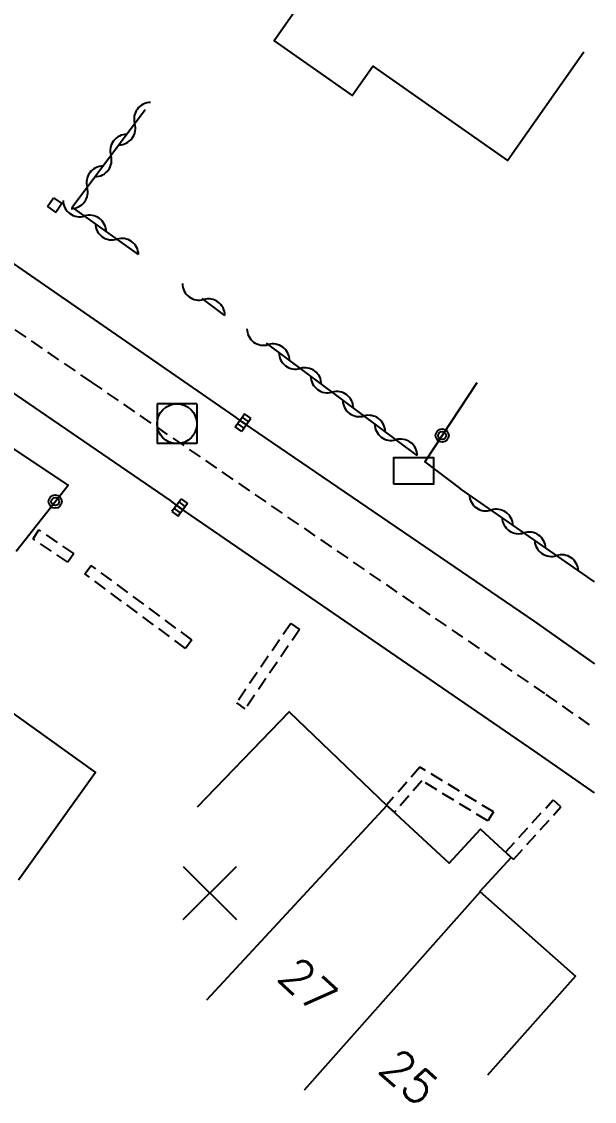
# Model space of a CAD drawing. Header units: millimetres. Extents: x 119599 to 140000, y 124063 to 129001.
# Drawn here: x 139978.43 to 140000, y 128921.58 to 128962.3 of the extents above; entities that cross this region are included whole.
import ezdxf
from ezdxf.enums import TextEntityAlignment as Align

# ---------------------------------------------------------------- set-up
doc = ezdxf.new("R2010")
doc.units = ezdxf.units.MM
doc.linetypes.add('DASHED', pattern=[0.75, 0.5, -0.25])
doc.layers.get('0').update_dxf_attribs({"linetype": 'CONTINUOUS'})
for name, color, linetype in [('W0001', 6, 'DASHED'), ('W0008', 7, 'CONTINUOUS'), ('W0100', 7, 'CONTINUOUS'), ('W0112', 1, 'DASHED'), ('W0310', 3, 'CONTINUOUS'), ('W0322', 7, 'CONTINUOUS'), ('W0400', 7, 'CONTINUOUS'), ('W0420', 7, 'CONTINUOUS'), ('W0991', 7, 'CONTINUOUS'), ('W1102', 7, 'CONTINUOUS'), ('W1471', 7, 'CONTINUOUS')]:
    doc.layers.add(name, color=color, linetype=linetype)
doc.styles.get("Standard").update_dxf_attribs({"font": 'romans.shx', "width": 0.85})

# ---------------------------------------------------------------- blocks, each defined once
blk = doc.blocks.new('T1471')
at = {"color": 0, "linetype": 'Continuous', "flags": 128}
blk.add_lwpolyline([(-0.75, -0.5), (-0.75, 0.5), (0.75, 0.5), (0.75, -0.5), (-0.75, -0.5)], dxfattribs=at)
blk = doc.blocks.new('T400')
for p, q in [((-0.15, 0.3), (0.15, 0.3)), ((-0.15, -0.25), (-0.15, 0.3)), ((-0.15, 0.15), (0.15, 0.15)), ((-0.15, 0), (0.15, 0)), ((0.15, 0.3), (0.15, -0.25)), ((-0.15, -0.15), (0.15, -0.15)), ((-0.15, -0.25), (-0.15, -0.3)), ((-0.15, -0.3), (0.15, -0.3)), ((0.15, -0.3), (0.15, -0.25))]:
    blk.add_line(p, q)
blk = doc.blocks.new('t991o')
at = {"color": 0, "linetype": 'Continuous'}
for p, q in [((-1, 1), (1, -1)), ((-1, -1), (1, 1))]:
    blk.add_line(p, q, dxfattribs=at)
blk = doc.blocks.new('T420')
for p, q in [((0.75, 0.75), (-0.75, 0.75)), ((-0.75, 0.75), (-0.75, -0.75)), ((0.75, 0.75), (0.75, -0.75)), ((0.75, -0.75), (-0.75, -0.75))]:
    blk.add_line(p, q)
blk.add_ellipse((0, 0), major_axis=(-0.53, 0.53), ratio=1, start_param=3.926991, end_param=10.210176)
blk = doc.blocks.new('t322o')
at = {"color": 0, "linetype": 'Continuous'}
for radius in [0.25, 0.15]:
    blk.add_circle((0, 0), radius, dxfattribs=at)
blk = doc.blocks.new('t310o')
at = {"color": 0, "linetype": 'Continuous'}
for centre, start, end in [((-0.5, 0.375), 216.8699, 323.1304), ((0.5, -0.375), 36.8699, 143.1303)]:
    blk.add_arc(centre, 0.625, start, end, dxfattribs=at)

msp = doc.modelspace()

# ---------------------------------------------------------------- linework, layer by layer
at = {"layer": 'W0001'}
msp.add_lwpolyline([(139906.423, 129000), (139934.4, 128980.723), (139962.71, 128961.292), (139981.03, 128948.72), (139998.172, 128936.93), (140000, 128935.643)], dxfattribs=at)
at = {"layer": 'W0008'}
for points in [[(139909.996, 129000), (139943.628, 128976.816), (139944.005, 128976.542), (139975.531, 128954.949), (139986.407, 128947.436), (139986.772, 128947.176), (139997.746, 128939.683), (140000, 128938.084)], [(140000, 128933.213), (139997.729, 128934.801), (139984.379, 128943.976), (139984.031, 128944.238), (139941.731, 128973.236), (139941.317, 128973.522), (139908.408, 128996.121)]]:
    msp.add_lwpolyline(points, dxfattribs=at)
at = {"layer": 'W0100'}
for points in [[(139990.802, 128965.671), (139987.934, 128961.575), (139990.882, 128959.511), (139991.654, 128960.614), (139996.73, 128957.06), (139999.598, 128961.156)], [(139975.421, 128938.133), (139981.215, 128933.986), (139978.305, 128929.92)], [(139985.057, 128932.687), (139988.501, 128936.275), (139992.18, 128932.743), (139994.525, 128930.573), (139995.707, 128931.855), (139996.871, 128930.782), (139995.686, 128929.497), (139999.285, 128926.303), (139995.974, 128922.572)]]:
    msp.add_lwpolyline(points, dxfattribs=at)
at = {"layer": 'W0112'}
for points in [[(139979.403, 128955.322), (139979.629, 128955.653), (139979.945, 128955.436), (139979.719, 128955.106), (139979.719, 128955.106), (139979.719, 128955.106), (139979.719, 128955.106), (139979.719, 128955.106), (139979.719, 128955.106), (139979.719, 128955.106), (139979.719, 128955.106), (139979.719, 128955.106), (139979.719, 128955.106), (139979.719, 128955.106), (139979.719, 128955.106), (139979.719, 128955.106), (139979.719, 128955.106), (139979.719, 128955.106), (139979.719, 128955.106), (139979.719, 128955.106), (139979.719, 128955.106), (139979.719, 128955.106), (139979.719, 128955.106), (139979.719, 128955.106), (139979.719, 128955.106), (139979.719, 128955.106), (139979.719, 128955.106), (139979.719, 128955.106), (139979.719, 128955.106), (139979.719, 128955.106), (139979.719, 128955.106), (139979.719, 128955.106), (139979.719, 128955.106), (139979.719, 128955.106), (139979.719, 128955.106), (139979.719, 128955.106), (139979.719, 128955.106), (139979.719, 128955.106), (139979.719, 128955.106), (139979.719, 128955.106), (139979.719, 128955.106), (139979.719, 128955.106), (139979.719, 128955.106), (139979.719, 128955.106), (139979.719, 128955.106), (139979.719, 128955.106), (139979.719, 128955.106), (139979.719, 128955.106), (139979.719, 128955.106), (139979.719, 128955.106), (139979.719, 128955.106), (139979.719, 128955.106), (139979.719, 128955.106), (139979.719, 128955.106), (139979.719, 128955.106), (139979.719, 128955.106), (139979.719, 128955.106), (139979.719, 128955.106), (139979.719, 128955.106), (139979.719, 128955.106), (139979.719, 128955.106), (139979.719, 128955.106), (139979.719, 128955.106), (139979.719, 128955.106), (139979.719, 128955.106), (139979.719, 128955.106), (139979.719, 128955.106), (139979.719, 128955.106), (139979.719, 128955.106), (139979.719, 128955.106), (139979.719, 128955.106), (139979.719, 128955.106), (139979.719, 128955.106), (139979.719, 128955.106), (139979.719, 128955.106), (139979.719, 128955.106), (139979.719, 128955.106), (139979.719, 128955.106), (139979.719, 128955.106), (139979.719, 128955.106), (139979.719, 128955.106), (139979.719, 128955.106), (139979.719, 128955.106), (139979.719, 128955.106), (139979.719, 128955.106), (139979.719, 128955.106), (139979.719, 128955.106), (139979.719, 128955.106), (139979.719, 128955.106), (139979.719, 128955.106), (139979.719, 128955.106), (139979.719, 128955.106), (139979.719, 128955.106), (139979.719, 128955.106), (139979.719, 128955.106), (139979.719, 128955.106), (139979.719, 128955.106), (139979.719, 128955.106), (139979.719, 128955.106), (139979.719, 128955.106), (139979.719, 128955.106), (139979.719, 128955.106), (139979.719, 128955.106), (139979.719, 128955.106), (139979.719, 128955.106), (139979.719, 128955.106), (139979.719, 128955.106), (139979.719, 128955.106), (139979.719, 128955.106), (139979.719, 128955.106), (139979.719, 128955.106), (139979.719, 128955.106), (139979.719, 128955.106), (139979.719, 128955.106), (139979.719, 128955.106), (139979.719, 128955.106), (139979.719, 128955.106), (139979.719, 128955.106), (139979.719, 128955.106), (139979.719, 128955.106)], [(139979.403, 128955.322), (139979.719, 128955.106), (139979.719, 128955.106), (139979.719, 128955.106), (139979.719, 128955.106), (139979.719, 128955.106), (139979.719, 128955.106), (139979.719, 128955.106), (139979.719, 128955.106), (139979.719, 128955.106), (139979.719, 128955.106), (139979.719, 128955.106), (139979.719, 128955.106), (139979.719, 128955.106), (139979.719, 128955.106), (139979.719, 128955.106), (139979.719, 128955.106), (139979.719, 128955.106), (139979.719, 128955.106), (139979.719, 128955.106), (139979.719, 128955.106), (139979.719, 128955.106), (139979.719, 128955.106), (139979.719, 128955.106), (139979.719, 128955.106), (139979.719, 128955.106), (139979.719, 128955.106), (139979.719, 128955.106), (139979.719, 128955.106), (139979.719, 128955.106), (139979.719, 128955.106), (139979.719, 128955.106), (139979.719, 128955.106), (139979.719, 128955.106), (139979.719, 128955.106), (139979.719, 128955.106), (139979.719, 128955.106), (139979.719, 128955.106), (139979.719, 128955.106), (139979.719, 128955.106), (139979.719, 128955.106), (139979.719, 128955.106), (139979.719, 128955.106), (139979.719, 128955.106), (139979.719, 128955.106), (139979.719, 128955.106), (139979.719, 128955.106), (139979.719, 128955.106), (139979.719, 128955.106), (139979.719, 128955.106), (139979.719, 128955.106), (139979.719, 128955.106), (139979.719, 128955.106), (139979.719, 128955.106), (139979.719, 128955.106), (139979.719, 128955.106), (139979.719, 128955.106), (139979.719, 128955.106), (139979.719, 128955.106), (139979.719, 128955.106), (139979.719, 128955.106), (139979.719, 128955.106), (139979.719, 128955.106), (139979.719, 128955.106), (139979.719, 128955.106), (139979.719, 128955.106), (139979.719, 128955.106), (139979.719, 128955.106), (139979.719, 128955.106), (139979.719, 128955.106), (139979.719, 128955.106), (139979.719, 128955.106), (139979.719, 128955.106), (139979.719, 128955.106), (139979.719, 128955.106), (139979.719, 128955.106), (139979.719, 128955.106), (139979.719, 128955.106), (139979.719, 128955.106), (139979.719, 128955.106), (139979.719, 128955.106), (139979.719, 128955.106), (139979.719, 128955.106), (139979.719, 128955.106), (139979.719, 128955.106), (139979.719, 128955.106), (139979.719, 128955.106), (139979.719, 128955.106), (139979.719, 128955.106), (139979.719, 128955.106), (139979.719, 128955.106), (139979.719, 128955.106), (139979.719, 128955.106), (139979.719, 128955.106), (139979.719, 128955.106), (139979.719, 128955.106), (139979.719, 128955.106), (139979.719, 128955.106), (139979.719, 128955.106), (139979.719, 128955.106), (139979.719, 128955.106), (139979.719, 128955.106), (139979.719, 128955.106), (139979.719, 128955.106), (139979.719, 128955.106), (139979.719, 128955.106), (139979.719, 128955.106), (139979.719, 128955.106), (139979.719, 128955.106), (139979.719, 128955.106), (139979.719, 128955.106), (139979.719, 128955.106), (139979.719, 128955.106), (139979.719, 128955.106), (139979.719, 128955.106), (139979.719, 128955.106), (139979.719, 128955.106), (139979.719, 128955.106), (139979.719, 128955.106), (139979.719, 128955.106)], [(139980.394, 128942.244), (139980.17, 128941.913), (139978.856, 128942.8), (139979.079, 128943.132), (139979.079, 128943.132), (139979.079, 128943.132), (139979.079, 128943.132), (139979.079, 128943.132), (139979.079, 128943.132), (139979.079, 128943.132), (139979.079, 128943.132), (139979.079, 128943.132), (139979.079, 128943.132), (139979.079, 128943.132), (139979.079, 128943.132), (139979.079, 128943.132), (139979.079, 128943.132), (139979.079, 128943.132), (139979.079, 128943.132), (139979.079, 128943.132), (139979.079, 128943.132), (139979.079, 128943.132), (139979.079, 128943.132), (139979.079, 128943.132), (139979.079, 128943.132), (139979.079, 128943.132), (139979.079, 128943.132), (139979.079, 128943.132), (139979.079, 128943.132), (139979.079, 128943.132), (139979.079, 128943.132), (139979.079, 128943.132), (139979.079, 128943.132), (139979.079, 128943.132), (139979.079, 128943.132), (139979.079, 128943.132), (139979.079, 128943.132), (139979.079, 128943.132), (139979.079, 128943.132), (139979.079, 128943.132), (139979.079, 128943.132), (139979.079, 128943.132), (139979.079, 128943.132), (139979.079, 128943.132), (139979.079, 128943.132), (139979.079, 128943.132), (139979.079, 128943.132), (139979.079, 128943.132), (139979.079, 128943.132), (139979.079, 128943.132), (139979.079, 128943.132), (139979.079, 128943.132), (139979.079, 128943.132), (139979.079, 128943.132), (139979.079, 128943.132), (139979.079, 128943.132), (139979.079, 128943.132), (139979.079, 128943.132), (139979.079, 128943.132), (139979.079, 128943.132), (139979.079, 128943.132), (139979.079, 128943.132), (139979.079, 128943.132), (139979.079, 128943.132), (139979.079, 128943.132), (139979.079, 128943.132), (139979.079, 128943.132), (139979.079, 128943.132), (139979.079, 128943.132), (139979.079, 128943.132), (139979.079, 128943.132), (139979.079, 128943.132), (139979.079, 128943.132), (139979.079, 128943.132), (139979.079, 128943.132), (139979.079, 128943.132), (139979.079, 128943.132), (139979.079, 128943.132), (139979.079, 128943.132), (139979.079, 128943.132), (139979.079, 128943.132), (139979.079, 128943.132), (139979.079, 128943.132), (139979.079, 128943.132), (139979.079, 128943.132), (139979.079, 128943.132), (139979.079, 128943.132), (139979.079, 128943.132), (139979.079, 128943.132), (139979.079, 128943.132), (139979.079, 128943.132), (139979.079, 128943.132), (139979.079, 128943.132), (139979.079, 128943.132), (139979.079, 128943.132), (139979.079, 128943.132), (139979.079, 128943.132), (139979.079, 128943.132), (139979.079, 128943.132), (139979.079, 128943.132), (139979.079, 128943.132), (139979.079, 128943.132), (139979.079, 128943.132), (139979.079, 128943.132), (139979.079, 128943.132), (139979.079, 128943.132), (139979.079, 128943.132), (139979.079, 128943.132), (139979.079, 128943.132), (139979.079, 128943.132), (139979.079, 128943.132), (139979.079, 128943.132), (139979.079, 128943.132), (139979.079, 128943.132), (139979.079, 128943.132), (139979.079, 128943.132), (139979.079, 128943.132), (139979.079, 128943.132), (139979.079, 128943.132), (139979.079, 128943.132)], [(139980.394, 128942.244), (139979.079, 128943.132), (139979.079, 128943.132), (139979.079, 128943.132), (139979.079, 128943.132), (139979.079, 128943.132), (139979.079, 128943.132), (139979.079, 128943.132), (139979.079, 128943.132), (139979.079, 128943.132), (139979.079, 128943.132), (139979.079, 128943.132), (139979.079, 128943.132), (139979.079, 128943.132), (139979.079, 128943.132), (139979.079, 128943.132), (139979.079, 128943.132), (139979.079, 128943.132), (139979.079, 128943.132), (139979.079, 128943.132), (139979.079, 128943.132), (139979.079, 128943.132), (139979.079, 128943.132), (139979.079, 128943.132), (139979.079, 128943.132), (139979.079, 128943.132), (139979.079, 128943.132), (139979.079, 128943.132), (139979.079, 128943.132), (139979.079, 128943.132), (139979.079, 128943.132), (139979.079, 128943.132), (139979.079, 128943.132), (139979.079, 128943.132), (139979.079, 128943.132), (139979.079, 128943.132), (139979.079, 128943.132), (139979.079, 128943.132), (139979.079, 128943.132), (139979.079, 128943.132), (139979.079, 128943.132), (139979.079, 128943.132), (139979.079, 128943.132), (139979.079, 128943.132), (139979.079, 128943.132), (139979.079, 128943.132), (139979.079, 128943.132), (139979.079, 128943.132), (139979.079, 128943.132), (139979.079, 128943.132), (139979.079, 128943.132), (139979.079, 128943.132), (139979.079, 128943.132), (139979.079, 128943.132), (139979.079, 128943.132), (139979.079, 128943.132), (139979.079, 128943.132), (139979.079, 128943.132), (139979.079, 128943.132), (139979.079, 128943.132), (139979.079, 128943.132), (139979.079, 128943.132), (139979.079, 128943.132), (139979.079, 128943.132), (139979.079, 128943.132), (139979.079, 128943.132), (139979.079, 128943.132), (139979.079, 128943.132), (139979.079, 128943.132), (139979.079, 128943.132), (139979.079, 128943.132), (139979.079, 128943.132), (139979.079, 128943.132), (139979.079, 128943.132), (139979.079, 128943.132), (139979.079, 128943.132), (139979.079, 128943.132), (139979.079, 128943.132), (139979.079, 128943.132), (139979.079, 128943.132), (139979.079, 128943.132), (139979.079, 128943.132), (139979.079, 128943.132), (139979.079, 128943.132), (139979.079, 128943.132), (139979.079, 128943.132), (139979.079, 128943.132), (139979.079, 128943.132), (139979.079, 128943.132), (139979.079, 128943.132), (139979.079, 128943.132), (139979.079, 128943.132), (139979.079, 128943.132), (139979.079, 128943.132), (139979.079, 128943.132), (139979.079, 128943.132), (139979.079, 128943.132), (139979.079, 128943.132), (139979.079, 128943.132), (139979.079, 128943.132), (139979.079, 128943.132), (139979.079, 128943.132), (139979.079, 128943.132), (139979.079, 128943.132), (139979.079, 128943.132), (139979.079, 128943.132), (139979.079, 128943.132), (139979.079, 128943.132), (139979.079, 128943.132), (139979.079, 128943.132), (139979.079, 128943.132), (139979.079, 128943.132), (139979.079, 128943.132), (139979.079, 128943.132), (139979.079, 128943.132), (139979.079, 128943.132), (139979.079, 128943.132), (139979.079, 128943.132), (139979.079, 128943.132), (139979.079, 128943.132)], [(139984.837, 128938.987), (139984.599, 128938.665), (139980.812, 128941.473), (139981.051, 128941.794), (139981.051, 128941.794), (139981.051, 128941.794), (139981.051, 128941.794), (139981.051, 128941.794), (139981.051, 128941.794), (139981.051, 128941.794), (139981.051, 128941.794), (139981.051, 128941.794), (139981.051, 128941.794), (139981.051, 128941.794), (139981.051, 128941.794), (139981.051, 128941.794), (139981.051, 128941.794), (139981.051, 128941.794), (139981.051, 128941.794), (139981.051, 128941.794), (139981.051, 128941.794), (139981.051, 128941.794), (139981.051, 128941.794), (139981.051, 128941.794), (139981.051, 128941.794), (139981.051, 128941.794), (139981.051, 128941.794), (139981.051, 128941.794), (139981.051, 128941.794), (139981.051, 128941.794), (139981.051, 128941.794), (139981.051, 128941.794), (139981.051, 128941.794), (139981.051, 128941.794), (139981.051, 128941.794), (139981.051, 128941.794), (139981.051, 128941.794), (139981.051, 128941.794), (139981.051, 128941.794), (139981.051, 128941.794), (139981.051, 128941.794), (139981.051, 128941.794), (139981.051, 128941.794), (139981.051, 128941.794), (139981.051, 128941.794), (139981.051, 128941.794), (139981.051, 128941.794), (139981.051, 128941.794), (139981.051, 128941.794), (139981.051, 128941.794), (139981.051, 128941.794), (139981.051, 128941.794), (139981.051, 128941.794), (139981.051, 128941.794), (139981.051, 128941.794), (139981.051, 128941.794), (139981.051, 128941.794), (139981.051, 128941.794), (139981.051, 128941.794), (139981.051, 128941.794), (139981.051, 128941.794), (139981.051, 128941.794), (139981.051, 128941.794), (139981.051, 128941.794), (139981.051, 128941.794), (139981.051, 128941.794), (139981.051, 128941.794), (139981.051, 128941.794), (139981.051, 128941.794), (139981.051, 128941.794), (139981.051, 128941.794), (139981.051, 128941.794), (139981.051, 128941.794), (139981.051, 128941.794), (139981.051, 128941.794), (139981.051, 128941.794), (139981.051, 128941.794), (139981.051, 128941.794), (139981.051, 128941.794), (139981.051, 128941.794), (139981.051, 128941.794), (139981.051, 128941.794), (139981.051, 128941.794), (139981.051, 128941.794), (139981.051, 128941.794), (139981.051, 128941.794), (139981.051, 128941.794), (139981.051, 128941.794), (139981.051, 128941.794), (139981.051, 128941.794), (139981.051, 128941.794), (139981.051, 128941.794), (139981.051, 128941.794), (139981.051, 128941.794), (139981.051, 128941.794), (139981.051, 128941.794), (139981.051, 128941.794), (139981.051, 128941.794), (139981.051, 128941.794), (139981.051, 128941.794), (139981.051, 128941.794), (139981.051, 128941.794), (139981.051, 128941.794), (139981.051, 128941.794), (139981.051, 128941.794), (139981.051, 128941.794), (139981.051, 128941.794), (139981.051, 128941.794), (139981.051, 128941.794), (139981.051, 128941.794), (139981.051, 128941.794), (139981.051, 128941.794), (139981.051, 128941.794), (139981.051, 128941.794), (139981.051, 128941.794), (139981.051, 128941.794), (139981.051, 128941.794), (139981.051, 128941.794), (139981.051, 128941.794), (139981.051, 128941.794)], [(139984.837, 128938.987), (139981.051, 128941.794), (139981.051, 128941.794), (139981.051, 128941.794), (139981.051, 128941.794), (139981.051, 128941.794), (139981.051, 128941.794), (139981.051, 128941.794), (139981.051, 128941.794), (139981.051, 128941.794), (139981.051, 128941.794), (139981.051, 128941.794), (139981.051, 128941.794), (139981.051, 128941.794), (139981.051, 128941.794), (139981.051, 128941.794), (139981.051, 128941.794), (139981.051, 128941.794), (139981.051, 128941.794), (139981.051, 128941.794), (139981.051, 128941.794), (139981.051, 128941.794), (139981.051, 128941.794), (139981.051, 128941.794), (139981.051, 128941.794), (139981.051, 128941.794), (139981.051, 128941.794), (139981.051, 128941.794), (139981.051, 128941.794), (139981.051, 128941.794), (139981.051, 128941.794), (139981.051, 128941.794), (139981.051, 128941.794), (139981.051, 128941.794), (139981.051, 128941.794), (139981.051, 128941.794), (139981.051, 128941.794), (139981.051, 128941.794), (139981.051, 128941.794), (139981.051, 128941.794), (139981.051, 128941.794), (139981.051, 128941.794), (139981.051, 128941.794), (139981.051, 128941.794), (139981.051, 128941.794), (139981.051, 128941.794), (139981.051, 128941.794), (139981.051, 128941.794), (139981.051, 128941.794), (139981.051, 128941.794), (139981.051, 128941.794), (139981.051, 128941.794), (139981.051, 128941.794), (139981.051, 128941.794), (139981.051, 128941.794), (139981.051, 128941.794), (139981.051, 128941.794), (139981.051, 128941.794), (139981.051, 128941.794), (139981.051, 128941.794), (139981.051, 128941.794), (139981.051, 128941.794), (139981.051, 128941.794), (139981.051, 128941.794), (139981.051, 128941.794), (139981.051, 128941.794), (139981.051, 128941.794), (139981.051, 128941.794), (139981.051, 128941.794), (139981.051, 128941.794), (139981.051, 128941.794), (139981.051, 128941.794), (139981.051, 128941.794), (139981.051, 128941.794), (139981.051, 128941.794), (139981.051, 128941.794), (139981.051, 128941.794), (139981.051, 128941.794), (139981.051, 128941.794), (139981.051, 128941.794), (139981.051, 128941.794), (139981.051, 128941.794), (139981.051, 128941.794), (139981.051, 128941.794), (139981.051, 128941.794), (139981.051, 128941.794), (139981.051, 128941.794), (139981.051, 128941.794), (139981.051, 128941.794), (139981.051, 128941.794), (139981.051, 128941.794), (139981.051, 128941.794), (139981.051, 128941.794), (139981.051, 128941.794), (139981.051, 128941.794), (139981.051, 128941.794), (139981.051, 128941.794), (139981.051, 128941.794), (139981.051, 128941.794), (139981.051, 128941.794), (139981.051, 128941.794), (139981.051, 128941.794), (139981.051, 128941.794), (139981.051, 128941.794), (139981.051, 128941.794), (139981.051, 128941.794), (139981.051, 128941.794), (139981.051, 128941.794), (139981.051, 128941.794), (139981.051, 128941.794), (139981.051, 128941.794), (139981.051, 128941.794), (139981.051, 128941.794), (139981.051, 128941.794), (139981.051, 128941.794), (139981.051, 128941.794), (139981.051, 128941.794), (139981.051, 128941.794), (139981.051, 128941.794), (139981.051, 128941.794)], [(139988.565, 128939.608), (139986.515, 128936.609), (139986.681, 128936.496), (139986.681, 128936.496), (139986.681, 128936.496), (139986.681, 128936.496), (139986.681, 128936.496), (139986.681, 128936.496), (139986.681, 128936.496), (139986.681, 128936.496), (139986.681, 128936.496), (139986.681, 128936.496), (139986.681, 128936.496), (139986.681, 128936.496), (139986.681, 128936.496), (139986.681, 128936.496), (139986.681, 128936.496), (139986.681, 128936.496), (139986.681, 128936.496), (139986.681, 128936.496), (139986.681, 128936.496), (139986.681, 128936.496), (139986.681, 128936.496), (139986.681, 128936.496), (139986.681, 128936.496), (139986.681, 128936.496), (139986.681, 128936.496), (139986.681, 128936.496), (139986.681, 128936.496), (139986.681, 128936.496), (139986.681, 128936.496), (139986.681, 128936.496), (139986.681, 128936.496), (139986.681, 128936.496), (139986.681, 128936.496), (139986.681, 128936.496), (139986.681, 128936.496), (139986.681, 128936.496), (139986.681, 128936.496), (139986.681, 128936.496), (139986.681, 128936.496), (139986.681, 128936.496), (139986.681, 128936.496), (139986.681, 128936.496), (139986.681, 128936.496), (139986.681, 128936.496), (139986.681, 128936.496), (139986.681, 128936.496), (139986.681, 128936.496), (139986.681, 128936.496), (139986.681, 128936.496), (139986.681, 128936.496), (139986.681, 128936.496), (139986.681, 128936.496), (139986.681, 128936.496), (139986.681, 128936.496), (139986.681, 128936.496), (139986.681, 128936.496), (139986.681, 128936.496), (139986.681, 128936.496), (139986.681, 128936.496), (139986.681, 128936.496), (139986.681, 128936.496), (139986.681, 128936.496), (139986.681, 128936.496), (139986.681, 128936.496), (139986.681, 128936.496), (139986.681, 128936.496), (139986.681, 128936.496), (139986.681, 128936.496), (139986.681, 128936.496), (139986.681, 128936.496), (139986.681, 128936.496), (139986.681, 128936.496), (139986.681, 128936.496), (139986.681, 128936.496), (139986.681, 128936.496), (139986.681, 128936.496), (139986.681, 128936.496), (139986.681, 128936.496), (139986.681, 128936.496), (139986.681, 128936.496), (139986.681, 128936.496), (139986.681, 128936.496), (139986.681, 128936.496), (139986.681, 128936.496), (139986.681, 128936.496), (139986.681, 128936.496), (139986.681, 128936.496), (139986.681, 128936.496), (139986.681, 128936.496), (139986.681, 128936.496), (139986.681, 128936.496), (139986.681, 128936.496), (139986.681, 128936.496), (139986.681, 128936.496), (139986.681, 128936.496), (139986.681, 128936.496), (139986.681, 128936.496), (139986.681, 128936.496), (139986.681, 128936.496), (139986.681, 128936.496), (139986.681, 128936.496), (139986.681, 128936.496), (139986.681, 128936.496), (139986.681, 128936.496), (139986.681, 128936.496), (139986.681, 128936.496), (139986.681, 128936.496), (139986.681, 128936.496), (139986.681, 128936.496), (139986.681, 128936.496), (139986.681, 128936.496), (139986.681, 128936.496), (139986.681, 128936.496), (139986.681, 128936.496), (139986.681, 128936.496), (139986.681, 128936.496), (139986.681, 128936.496), (139986.681, 128936.496)], [(139988.565, 128939.608), (139988.895, 128939.382), (139986.846, 128936.383), (139986.681, 128936.496), (139986.681, 128936.496), (139986.681, 128936.496), (139986.681, 128936.496), (139986.681, 128936.496), (139986.681, 128936.496), (139986.681, 128936.496), (139986.681, 128936.496), (139986.681, 128936.496), (139986.681, 128936.496), (139986.681, 128936.496), (139986.681, 128936.496), (139986.681, 128936.496), (139986.681, 128936.496), (139986.681, 128936.496), (139986.681, 128936.496), (139986.681, 128936.496), (139986.681, 128936.496), (139986.681, 128936.496), (139986.681, 128936.496), (139986.681, 128936.496), (139986.681, 128936.496), (139986.681, 128936.496), (139986.681, 128936.496), (139986.681, 128936.496), (139986.681, 128936.496), (139986.681, 128936.496), (139986.681, 128936.496), (139986.681, 128936.496), (139986.681, 128936.496), (139986.681, 128936.496), (139986.681, 128936.496), (139986.681, 128936.496), (139986.681, 128936.496), (139986.681, 128936.496), (139986.681, 128936.496), (139986.681, 128936.496), (139986.681, 128936.496), (139986.681, 128936.496), (139986.681, 128936.496), (139986.681, 128936.496), (139986.681, 128936.496), (139986.681, 128936.496), (139986.681, 128936.496), (139986.681, 128936.496), (139986.681, 128936.496), (139986.681, 128936.496), (139986.681, 128936.496), (139986.681, 128936.496), (139986.681, 128936.496), (139986.681, 128936.496), (139986.681, 128936.496), (139986.681, 128936.496), (139986.681, 128936.496), (139986.681, 128936.496), (139986.681, 128936.496), (139986.681, 128936.496), (139986.681, 128936.496), (139986.681, 128936.496), (139986.681, 128936.496), (139986.681, 128936.496), (139986.681, 128936.496), (139986.681, 128936.496), (139986.681, 128936.496), (139986.681, 128936.496), (139986.681, 128936.496), (139986.681, 128936.496), (139986.681, 128936.496), (139986.681, 128936.496), (139986.681, 128936.496), (139986.681, 128936.496), (139986.681, 128936.496), (139986.681, 128936.496), (139986.681, 128936.496), (139986.681, 128936.496), (139986.681, 128936.496), (139986.681, 128936.496), (139986.681, 128936.496), (139986.681, 128936.496), (139986.681, 128936.496), (139986.681, 128936.496), (139986.681, 128936.496), (139986.681, 128936.496), (139986.681, 128936.496), (139986.681, 128936.496), (139986.681, 128936.496), (139986.681, 128936.496), (139986.681, 128936.496), (139986.681, 128936.496), (139986.681, 128936.496), (139986.681, 128936.496), (139986.681, 128936.496), (139986.681, 128936.496), (139986.681, 128936.496), (139986.681, 128936.496), (139986.681, 128936.496), (139986.681, 128936.496), (139986.681, 128936.496), (139986.681, 128936.496), (139986.681, 128936.496), (139986.681, 128936.496), (139986.681, 128936.496), (139986.681, 128936.496), (139986.681, 128936.496), (139986.681, 128936.496), (139986.681, 128936.496), (139986.681, 128936.496), (139986.681, 128936.496), (139986.681, 128936.496), (139986.681, 128936.496), (139986.681, 128936.496), (139986.681, 128936.496), (139986.681, 128936.496), (139986.681, 128936.496), (139986.681, 128936.496), (139986.681, 128936.496), (139986.681, 128936.496)], [(139996.194, 128932.498), (139993.426, 128934.188), (139992.169, 128932.749), (139992.169, 128932.749), (139992.169, 128932.749), (139992.169, 128932.749), (139992.169, 128932.749), (139992.169, 128932.749), (139992.169, 128932.749), (139992.169, 128932.749), (139992.169, 128932.749), (139992.169, 128932.749), (139992.169, 128932.749), (139992.169, 128932.749), (139992.169, 128932.749), (139992.169, 128932.749), (139992.169, 128932.749), (139992.169, 128932.749), (139992.169, 128932.749), (139992.169, 128932.749), (139992.169, 128932.749), (139992.169, 128932.749), (139992.169, 128932.749), (139992.169, 128932.749), (139992.169, 128932.749), (139992.169, 128932.749), (139992.169, 128932.749), (139992.169, 128932.749), (139992.169, 128932.749), (139992.169, 128932.749), (139992.169, 128932.749), (139992.169, 128932.749), (139992.169, 128932.749), (139992.169, 128932.749), (139992.169, 128932.749), (139992.169, 128932.749), (139992.169, 128932.749), (139992.169, 128932.749), (139992.169, 128932.749), (139992.169, 128932.749), (139992.169, 128932.749), (139992.169, 128932.749), (139992.169, 128932.749), (139992.169, 128932.749), (139992.169, 128932.749), (139992.169, 128932.749), (139992.169, 128932.749), (139992.169, 128932.749), (139992.169, 128932.749), (139992.169, 128932.749), (139992.169, 128932.749), (139992.169, 128932.749), (139992.169, 128932.749), (139992.169, 128932.749), (139992.169, 128932.749), (139992.169, 128932.749), (139992.169, 128932.749), (139992.169, 128932.749), (139992.169, 128932.749), (139992.169, 128932.749), (139992.169, 128932.749), (139992.169, 128932.749), (139992.169, 128932.749), (139992.169, 128932.749), (139992.169, 128932.749), (139992.169, 128932.749), (139992.169, 128932.749), (139992.169, 128932.749), (139992.169, 128932.749), (139992.169, 128932.749), (139992.169, 128932.749), (139992.169, 128932.749), (139992.169, 128932.749), (139992.169, 128932.749), (139992.169, 128932.749), (139992.169, 128932.749), (139992.169, 128932.749), (139992.169, 128932.749), (139992.169, 128932.749), (139992.169, 128932.749), (139992.169, 128932.749), (139992.169, 128932.749), (139992.169, 128932.749), (139992.169, 128932.749), (139992.169, 128932.749), (139992.169, 128932.749), (139992.169, 128932.749), (139992.169, 128932.749), (139992.169, 128932.749), (139992.169, 128932.749), (139992.169, 128932.749), (139992.169, 128932.749), (139992.169, 128932.749), (139992.169, 128932.749), (139992.169, 128932.749), (139992.169, 128932.749), (139992.169, 128932.749), (139992.169, 128932.749), (139992.169, 128932.749), (139992.169, 128932.749), (139992.169, 128932.749), (139992.169, 128932.749), (139992.169, 128932.749), (139992.169, 128932.749), (139992.169, 128932.749), (139992.169, 128932.749), (139992.169, 128932.749), (139992.169, 128932.749), (139992.169, 128932.749), (139992.169, 128932.749), (139992.169, 128932.749), (139992.169, 128932.749), (139992.169, 128932.749), (139992.169, 128932.749), (139992.169, 128932.749), (139992.169, 128932.749), (139992.169, 128932.749), (139992.169, 128932.749), (139992.169, 128932.749), (139992.169, 128932.749)], [(139996.194, 128932.498), (139995.986, 128932.157), (139993.506, 128933.671), (139992.47, 128932.486), (139992.169, 128932.749), (139992.169, 128932.749), (139992.169, 128932.749), (139992.169, 128932.749), (139992.169, 128932.749), (139992.169, 128932.749), (139992.169, 128932.749), (139992.169, 128932.749), (139992.169, 128932.749), (139992.169, 128932.749), (139992.169, 128932.749), (139992.169, 128932.749), (139992.169, 128932.749), (139992.169, 128932.749), (139992.169, 128932.749), (139992.169, 128932.749), (139992.169, 128932.749), (139992.169, 128932.749), (139992.169, 128932.749), (139992.169, 128932.749), (139992.169, 128932.749), (139992.169, 128932.749), (139992.169, 128932.749), (139992.169, 128932.749), (139992.169, 128932.749), (139992.169, 128932.749), (139992.169, 128932.749), (139992.169, 128932.749), (139992.169, 128932.749), (139992.169, 128932.749), (139992.169, 128932.749), (139992.169, 128932.749), (139992.169, 128932.749), (139992.169, 128932.749), (139992.169, 128932.749), (139992.169, 128932.749), (139992.169, 128932.749), (139992.169, 128932.749), (139992.169, 128932.749), (139992.169, 128932.749), (139992.169, 128932.749), (139992.169, 128932.749), (139992.169, 128932.749), (139992.169, 128932.749), (139992.169, 128932.749), (139992.169, 128932.749), (139992.169, 128932.749), (139992.169, 128932.749), (139992.169, 128932.749), (139992.169, 128932.749), (139992.169, 128932.749), (139992.169, 128932.749), (139992.169, 128932.749), (139992.169, 128932.749), (139992.169, 128932.749), (139992.169, 128932.749), (139992.169, 128932.749), (139992.169, 128932.749), (139992.169, 128932.749), (139992.169, 128932.749), (139992.169, 128932.749), (139992.169, 128932.749), (139992.169, 128932.749), (139992.169, 128932.749), (139992.169, 128932.749), (139992.169, 128932.749), (139992.169, 128932.749), (139992.169, 128932.749), (139992.169, 128932.749), (139992.169, 128932.749), (139992.169, 128932.749), (139992.169, 128932.749), (139992.169, 128932.749), (139992.169, 128932.749), (139992.169, 128932.749), (139992.169, 128932.749), (139992.169, 128932.749), (139992.169, 128932.749), (139992.169, 128932.749), (139992.169, 128932.749), (139992.169, 128932.749), (139992.169, 128932.749), (139992.169, 128932.749), (139992.169, 128932.749), (139992.169, 128932.749), (139992.169, 128932.749), (139992.169, 128932.749), (139992.169, 128932.749), (139992.169, 128932.749), (139992.169, 128932.749), (139992.169, 128932.749), (139992.169, 128932.749), (139992.169, 128932.749), (139992.169, 128932.749), (139992.169, 128932.749), (139992.169, 128932.749), (139992.169, 128932.749), (139992.169, 128932.749), (139992.169, 128932.749), (139992.169, 128932.749), (139992.169, 128932.749), (139992.169, 128932.749), (139992.169, 128932.749), (139992.169, 128932.749), (139992.169, 128932.749), (139992.169, 128932.749), (139992.169, 128932.749), (139992.169, 128932.749), (139992.169, 128932.749), (139992.169, 128932.749), (139992.169, 128932.749), (139992.169, 128932.749), (139992.169, 128932.749), (139992.169, 128932.749), (139992.169, 128932.749), (139992.169, 128932.749)], [(139996.954, 128930.709), (139996.657, 128930.977), (139998.444, 128932.954), (139998.593, 128932.82), (139998.593, 128932.82), (139998.593, 128932.82), (139998.593, 128932.82), (139998.593, 128932.82), (139998.593, 128932.82), (139998.593, 128932.82), (139998.593, 128932.82), (139998.593, 128932.82), (139998.593, 128932.82), (139998.593, 128932.82), (139998.593, 128932.82), (139998.593, 128932.82), (139998.593, 128932.82), (139998.593, 128932.82), (139998.593, 128932.82), (139998.593, 128932.82), (139998.593, 128932.82), (139998.593, 128932.82), (139998.593, 128932.82), (139998.593, 128932.82), (139998.593, 128932.82), (139998.593, 128932.82), (139998.593, 128932.82), (139998.593, 128932.82), (139998.593, 128932.82), (139998.593, 128932.82), (139998.593, 128932.82), (139998.593, 128932.82), (139998.593, 128932.82), (139998.593, 128932.82), (139998.593, 128932.82), (139998.593, 128932.82), (139998.593, 128932.82), (139998.593, 128932.82), (139998.593, 128932.82), (139998.593, 128932.82), (139998.593, 128932.82), (139998.593, 128932.82), (139998.593, 128932.82), (139998.593, 128932.82), (139998.593, 128932.82), (139998.593, 128932.82), (139998.593, 128932.82), (139998.593, 128932.82), (139998.593, 128932.82), (139998.593, 128932.82), (139998.593, 128932.82), (139998.593, 128932.82), (139998.593, 128932.82), (139998.593, 128932.82), (139998.593, 128932.82), (139998.593, 128932.82), (139998.593, 128932.82), (139998.593, 128932.82), (139998.593, 128932.82), (139998.593, 128932.82), (139998.593, 128932.82), (139998.593, 128932.82), (139998.593, 128932.82), (139998.593, 128932.82), (139998.593, 128932.82), (139998.593, 128932.82), (139998.593, 128932.82), (139998.593, 128932.82), (139998.593, 128932.82), (139998.593, 128932.82), (139998.593, 128932.82), (139998.593, 128932.82), (139998.593, 128932.82), (139998.593, 128932.82), (139998.593, 128932.82), (139998.593, 128932.82), (139998.593, 128932.82), (139998.593, 128932.82), (139998.593, 128932.82), (139998.593, 128932.82), (139998.593, 128932.82), (139998.593, 128932.82), (139998.593, 128932.82), (139998.593, 128932.82), (139998.593, 128932.82), (139998.593, 128932.82), (139998.593, 128932.82), (139998.593, 128932.82), (139998.593, 128932.82), (139998.593, 128932.82), (139998.593, 128932.82), (139998.593, 128932.82), (139998.593, 128932.82), (139998.593, 128932.82), (139998.593, 128932.82), (139998.593, 128932.82), (139998.593, 128932.82), (139998.593, 128932.82), (139998.593, 128932.82), (139998.593, 128932.82), (139998.593, 128932.82), (139998.593, 128932.82), (139998.593, 128932.82), (139998.593, 128932.82), (139998.593, 128932.82), (139998.593, 128932.82), (139998.593, 128932.82), (139998.593, 128932.82), (139998.593, 128932.82), (139998.593, 128932.82), (139998.593, 128932.82), (139998.593, 128932.82), (139998.593, 128932.82), (139998.593, 128932.82), (139998.593, 128932.82), (139998.593, 128932.82), (139998.593, 128932.82), (139998.593, 128932.82), (139998.593, 128932.82), (139998.593, 128932.82)], [(139996.954, 128930.709), (139998.741, 128932.686), (139998.593, 128932.82), (139998.593, 128932.82), (139998.593, 128932.82), (139998.593, 128932.82), (139998.593, 128932.82), (139998.593, 128932.82), (139998.593, 128932.82), (139998.593, 128932.82), (139998.593, 128932.82), (139998.593, 128932.82), (139998.593, 128932.82), (139998.593, 128932.82), (139998.593, 128932.82), (139998.593, 128932.82), (139998.593, 128932.82), (139998.593, 128932.82), (139998.593, 128932.82), (139998.593, 128932.82), (139998.593, 128932.82), (139998.593, 128932.82), (139998.593, 128932.82), (139998.593, 128932.82), (139998.593, 128932.82), (139998.593, 128932.82), (139998.593, 128932.82), (139998.593, 128932.82), (139998.593, 128932.82), (139998.593, 128932.82), (139998.593, 128932.82), (139998.593, 128932.82), (139998.593, 128932.82), (139998.593, 128932.82), (139998.593, 128932.82), (139998.593, 128932.82), (139998.593, 128932.82), (139998.593, 128932.82), (139998.593, 128932.82), (139998.593, 128932.82), (139998.593, 128932.82), (139998.593, 128932.82), (139998.593, 128932.82), (139998.593, 128932.82), (139998.593, 128932.82), (139998.593, 128932.82), (139998.593, 128932.82), (139998.593, 128932.82), (139998.593, 128932.82), (139998.593, 128932.82), (139998.593, 128932.82), (139998.593, 128932.82), (139998.593, 128932.82), (139998.593, 128932.82), (139998.593, 128932.82), (139998.593, 128932.82), (139998.593, 128932.82), (139998.593, 128932.82), (139998.593, 128932.82), (139998.593, 128932.82), (139998.593, 128932.82), (139998.593, 128932.82), (139998.593, 128932.82), (139998.593, 128932.82), (139998.593, 128932.82), (139998.593, 128932.82), (139998.593, 128932.82), (139998.593, 128932.82), (139998.593, 128932.82), (139998.593, 128932.82), (139998.593, 128932.82), (139998.593, 128932.82), (139998.593, 128932.82), (139998.593, 128932.82), (139998.593, 128932.82), (139998.593, 128932.82), (139998.593, 128932.82), (139998.593, 128932.82), (139998.593, 128932.82), (139998.593, 128932.82), (139998.593, 128932.82), (139998.593, 128932.82), (139998.593, 128932.82), (139998.593, 128932.82), (139998.593, 128932.82), (139998.593, 128932.82), (139998.593, 128932.82), (139998.593, 128932.82), (139998.593, 128932.82), (139998.593, 128932.82), (139998.593, 128932.82), (139998.593, 128932.82), (139998.593, 128932.82), (139998.593, 128932.82), (139998.593, 128932.82), (139998.593, 128932.82), (139998.593, 128932.82), (139998.593, 128932.82), (139998.593, 128932.82), (139998.593, 128932.82), (139998.593, 128932.82), (139998.593, 128932.82), (139998.593, 128932.82), (139998.593, 128932.82), (139998.593, 128932.82), (139998.593, 128932.82), (139998.593, 128932.82), (139998.593, 128932.82), (139998.593, 128932.82), (139998.593, 128932.82), (139998.593, 128932.82), (139998.593, 128932.82), (139998.593, 128932.82), (139998.593, 128932.82), (139998.593, 128932.82), (139998.593, 128932.82), (139998.593, 128932.82), (139998.593, 128932.82), (139998.593, 128932.82), (139998.593, 128932.82)]]:
    msp.add_lwpolyline(points, dxfattribs=at)
at = {"layer": 'W0310'}
msp.add_line((140000, 128941.169), (139994.954, 128944.688), dxfattribs=at)
for points in [[(139982.829, 128953.513), (139982.829, 128953.513), (139982.829, 128953.513), (139982.829, 128953.513), (139982.829, 128953.513), (139982.829, 128953.513), (139982.829, 128953.513), (139982.829, 128953.513), (139982.829, 128953.513), (139982.829, 128953.513), (139982.829, 128953.513), (139982.829, 128953.513), (139982.829, 128953.513), (139982.829, 128953.513), (139982.829, 128953.513), (139982.829, 128953.513), (139982.829, 128953.513), (139982.829, 128953.513), (139980.336, 128955.303), (139983.08, 128958.981)], [(139982.829, 128953.513), (139982.829, 128953.513), (139982.829, 128953.513), (139982.829, 128953.513), (139982.829, 128953.513), (139982.829, 128953.513), (139982.829, 128953.513), (139982.829, 128953.513), (139982.829, 128953.513), (139982.829, 128953.513), (139982.829, 128953.513), (139982.829, 128953.513), (139982.829, 128953.513), (139982.829, 128953.513), (139982.829, 128953.513), (139982.829, 128953.513), (139982.829, 128953.513), (139982.829, 128953.513), (139982.829, 128953.513), (139982.829, 128953.513), (139982.829, 128953.513), (139982.829, 128953.513), (139982.829, 128953.513), (139982.829, 128953.513), (139982.829, 128953.513), (139982.829, 128953.513), (139982.829, 128953.513), (139982.829, 128953.513), (139982.829, 128953.513), (139982.829, 128953.513), (139982.829, 128953.513), (139982.829, 128953.513), (139982.829, 128953.513), (139982.829, 128953.513), (139982.829, 128953.513), (139982.829, 128953.513), (139982.829, 128953.513), (139982.829, 128953.513), (139982.829, 128953.513), (139982.829, 128953.513), (139982.829, 128953.513), (139982.829, 128953.513), (139982.829, 128953.513), (139982.829, 128953.513), (139982.829, 128953.513), (139982.829, 128953.513), (139982.829, 128953.513), (139982.829, 128953.513), (139982.829, 128953.513), (139982.829, 128953.513), (139982.829, 128953.513), (139982.829, 128953.513), (139982.829, 128953.513), (139982.829, 128953.513), (139982.829, 128953.513), (139982.829, 128953.513), (139982.829, 128953.513), (139982.829, 128953.513), (139982.829, 128953.513), (139982.829, 128953.513), (139982.829, 128953.513), (139982.829, 128953.513), (139982.829, 128953.513), (139982.829, 128953.513), (139982.829, 128953.513), (139982.829, 128953.513), (139982.829, 128953.513), (139982.829, 128953.513), (139982.829, 128953.513), (139982.829, 128953.513), (139982.829, 128953.513), (139982.829, 128953.513), (139982.829, 128953.513), (139982.829, 128953.513), (139982.829, 128953.513), (139982.829, 128953.513), (139982.829, 128953.513), (139982.829, 128953.513), (139982.829, 128953.513), (139982.829, 128953.513), (139982.829, 128953.513), (139982.829, 128953.513), (139982.829, 128953.513), (139982.829, 128953.513), (139982.829, 128953.513), (139982.829, 128953.513), (139982.829, 128953.513), (139982.829, 128953.513), (139982.829, 128953.513), (139982.829, 128953.513), (139982.829, 128953.513), (139982.829, 128953.513), (139982.829, 128953.513), (139982.829, 128953.513), (139982.829, 128953.513), (139982.829, 128953.513), (139982.829, 128953.513), (139982.829, 128953.513), (139982.829, 128953.513), (139982.829, 128953.513), (139982.829, 128953.513)], [(139986.085, 128951.221), (139986.085, 128951.221), (139986.085, 128951.221), (139986.085, 128951.221), (139986.085, 128951.221), (139986.085, 128951.221), (139986.085, 128951.221), (139986.085, 128951.221), (139986.085, 128951.221), (139986.085, 128951.221), (139986.085, 128951.221), (139986.085, 128951.221), (139986.085, 128951.221), (139986.085, 128951.221), (139986.085, 128951.221), (139986.085, 128951.221), (139986.085, 128951.221), (139986.085, 128951.221), (139986.085, 128951.221), (139985.226, 128951.863)], [(139986.085, 128951.221), (139986.085, 128951.221), (139986.085, 128951.221), (139986.085, 128951.221), (139986.085, 128951.221), (139986.085, 128951.221), (139986.085, 128951.221), (139986.085, 128951.221), (139986.085, 128951.221), (139986.085, 128951.221), (139986.085, 128951.221), (139986.085, 128951.221), (139986.085, 128951.221), (139986.085, 128951.221), (139986.085, 128951.221), (139986.085, 128951.221), (139986.085, 128951.221), (139986.085, 128951.221), (139986.085, 128951.221), (139986.085, 128951.221), (139986.085, 128951.221), (139986.085, 128951.221), (139986.085, 128951.221), (139986.085, 128951.221), (139986.085, 128951.221), (139986.085, 128951.221), (139986.085, 128951.221), (139986.085, 128951.221), (139986.085, 128951.221), (139986.085, 128951.221), (139986.085, 128951.221), (139986.085, 128951.221), (139986.085, 128951.221), (139986.085, 128951.221), (139986.085, 128951.221), (139986.085, 128951.221), (139986.085, 128951.221), (139986.085, 128951.221), (139986.085, 128951.221), (139986.085, 128951.221), (139986.085, 128951.221), (139986.085, 128951.221), (139986.085, 128951.221), (139986.085, 128951.221), (139986.085, 128951.221), (139986.085, 128951.221), (139986.085, 128951.221), (139986.085, 128951.221), (139986.085, 128951.221), (139986.085, 128951.221), (139986.085, 128951.221), (139986.085, 128951.221), (139986.085, 128951.221), (139986.085, 128951.221), (139986.085, 128951.221), (139986.085, 128951.221), (139986.085, 128951.221), (139986.085, 128951.221), (139986.085, 128951.221), (139986.085, 128951.221), (139986.085, 128951.221), (139986.085, 128951.221), (139986.085, 128951.221), (139986.085, 128951.221), (139986.085, 128951.221), (139986.085, 128951.221), (139986.085, 128951.221), (139986.085, 128951.221), (139986.085, 128951.221), (139986.085, 128951.221), (139986.085, 128951.221), (139986.085, 128951.221), (139986.085, 128951.221), (139986.085, 128951.221), (139986.085, 128951.221), (139986.085, 128951.221), (139986.085, 128951.221), (139986.085, 128951.221), (139986.085, 128951.221), (139986.085, 128951.221), (139986.085, 128951.221), (139986.085, 128951.221), (139986.085, 128951.221), (139986.085, 128951.221), (139986.085, 128951.221), (139986.085, 128951.221), (139986.085, 128951.221), (139986.085, 128951.221), (139986.085, 128951.221), (139986.085, 128951.221), (139986.085, 128951.221), (139986.085, 128951.221), (139986.085, 128951.221), (139986.085, 128951.221), (139986.085, 128951.221), (139986.085, 128951.221), (139986.085, 128951.221), (139986.085, 128951.221), (139986.085, 128951.221), (139986.085, 128951.221), (139986.085, 128951.221)], [(139993.327, 128945.934), (139993.327, 128945.934), (139993.327, 128945.934), (139993.327, 128945.934), (139993.327, 128945.934), (139993.327, 128945.934), (139993.327, 128945.934), (139993.327, 128945.934), (139993.327, 128945.934), (139993.327, 128945.934), (139993.327, 128945.934), (139993.327, 128945.934), (139993.327, 128945.934), (139993.327, 128945.934), (139993.327, 128945.934), (139993.327, 128945.934), (139993.327, 128945.934), (139993.327, 128945.934), (139993.327, 128945.934), (139987.644, 128950.173)], [(139993.327, 128945.934), (139993.327, 128945.934), (139993.327, 128945.934), (139993.327, 128945.934), (139993.327, 128945.934), (139993.327, 128945.934), (139993.327, 128945.934), (139993.327, 128945.934), (139993.327, 128945.934), (139993.327, 128945.934), (139993.327, 128945.934), (139993.327, 128945.934), (139993.327, 128945.934), (139993.327, 128945.934), (139993.327, 128945.934), (139993.327, 128945.934), (139993.327, 128945.934), (139993.327, 128945.934), (139993.327, 128945.934), (139993.327, 128945.934), (139993.327, 128945.934), (139993.327, 128945.934), (139993.327, 128945.934), (139993.327, 128945.934), (139993.327, 128945.934), (139993.327, 128945.934), (139993.327, 128945.934), (139993.327, 128945.934), (139993.327, 128945.934), (139993.327, 128945.934), (139993.327, 128945.934), (139993.327, 128945.934), (139993.327, 128945.934), (139993.327, 128945.934), (139993.327, 128945.934), (139993.327, 128945.934), (139993.327, 128945.934), (139993.327, 128945.934), (139993.327, 128945.934), (139993.327, 128945.934), (139993.327, 128945.934), (139993.327, 128945.934), (139993.327, 128945.934), (139993.327, 128945.934), (139993.327, 128945.934), (139993.327, 128945.934), (139993.327, 128945.934), (139993.327, 128945.934), (139993.327, 128945.934), (139993.327, 128945.934), (139993.327, 128945.934), (139993.327, 128945.934), (139993.327, 128945.934), (139993.327, 128945.934), (139993.327, 128945.934), (139993.327, 128945.934), (139993.327, 128945.934), (139993.327, 128945.934), (139993.327, 128945.934), (139993.327, 128945.934), (139993.327, 128945.934), (139993.327, 128945.934), (139993.327, 128945.934), (139993.327, 128945.934), (139993.327, 128945.934), (139993.327, 128945.934), (139993.327, 128945.934), (139993.327, 128945.934), (139993.327, 128945.934), (139993.327, 128945.934), (139993.327, 128945.934), (139993.327, 128945.934), (139993.327, 128945.934), (139993.327, 128945.934), (139993.327, 128945.934), (139993.327, 128945.934), (139993.327, 128945.934), (139993.327, 128945.934), (139993.327, 128945.934), (139993.327, 128945.934), (139993.327, 128945.934), (139993.327, 128945.934), (139993.327, 128945.934), (139993.327, 128945.934), (139993.327, 128945.934), (139993.327, 128945.934), (139993.327, 128945.934), (139993.327, 128945.934), (139993.327, 128945.934), (139993.327, 128945.934), (139993.327, 128945.934), (139993.327, 128945.934), (139993.327, 128945.934), (139993.327, 128945.934), (139993.327, 128945.934), (139993.327, 128945.934), (139993.327, 128945.934), (139993.327, 128945.934), (139993.327, 128945.934), (139993.327, 128945.934), (139993.327, 128945.934)]]:
    msp.add_lwpolyline(points, dxfattribs=at)
at = {"layer": 'W0322'}
for points in [[(139978.223, 128942.335), (139980.179, 128944.822), (139972.065, 128950.236)], [(139995.572, 128948.675), (139993.615, 128945.705), (139994.954, 128944.688), (139994.954, 128944.688), (139994.954, 128944.688), (139994.954, 128944.688), (139994.954, 128944.688), (139994.954, 128944.688), (139994.954, 128944.688), (139994.954, 128944.688), (139994.954, 128944.688), (139994.954, 128944.688), (139994.954, 128944.688), (139994.954, 128944.688), (139994.954, 128944.688), (139994.954, 128944.688), (139994.954, 128944.688), (139994.954, 128944.688), (139994.954, 128944.688), (139994.954, 128944.688), (139994.954, 128944.688), (139994.954, 128944.688), (139994.954, 128944.688), (139994.954, 128944.688), (139994.954, 128944.688), (139994.954, 128944.688), (139994.954, 128944.688), (139994.954, 128944.688), (139994.954, 128944.688), (139994.954, 128944.688), (139994.954, 128944.688), (139994.954, 128944.688), (139994.954, 128944.688), (139994.954, 128944.688), (139994.954, 128944.688), (139994.954, 128944.688), (139994.954, 128944.688), (139994.954, 128944.688), (139994.954, 128944.688), (139994.954, 128944.688), (139994.954, 128944.688), (139994.954, 128944.688), (139994.954, 128944.688), (139994.954, 128944.688), (139994.954, 128944.688), (139994.954, 128944.688), (139994.954, 128944.688), (139994.954, 128944.688), (139994.954, 128944.688), (139994.954, 128944.688), (139994.954, 128944.688), (139994.954, 128944.688), (139994.954, 128944.688), (139994.954, 128944.688), (139994.954, 128944.688), (139994.954, 128944.688), (139994.954, 128944.688), (139994.954, 128944.688), (139994.954, 128944.688), (139994.954, 128944.688), (139994.954, 128944.688), (139994.954, 128944.688), (139994.954, 128944.688), (139994.954, 128944.688), (139994.954, 128944.688), (139994.954, 128944.688), (139994.954, 128944.688), (139994.954, 128944.688), (139994.954, 128944.688), (139994.954, 128944.688), (139994.954, 128944.688), (139994.954, 128944.688), (139994.954, 128944.688), (139994.954, 128944.688), (139994.954, 128944.688), (139994.954, 128944.688), (139994.954, 128944.688), (139994.954, 128944.688), (139994.954, 128944.688), (139994.954, 128944.688), (139994.954, 128944.688), (139994.954, 128944.688), (139994.954, 128944.688), (139994.954, 128944.688), (139994.954, 128944.688), (139994.954, 128944.688), (139994.954, 128944.688), (139994.954, 128944.688), (139994.954, 128944.688), (139994.954, 128944.688), (139994.954, 128944.688), (139994.954, 128944.688), (139994.954, 128944.688), (139994.954, 128944.688), (139994.954, 128944.688), (139994.954, 128944.688), (139994.954, 128944.688), (139994.954, 128944.688), (139994.954, 128944.688), (139994.954, 128944.688), (139994.954, 128944.688)], [(139994.954, 128944.688), (139994.954, 128944.688), (139994.954, 128944.688), (139994.954, 128944.688), (139994.954, 128944.688), (139994.954, 128944.688), (139994.954, 128944.688), (139994.954, 128944.688), (139994.954, 128944.688), (139994.954, 128944.688), (139994.954, 128944.688), (139994.954, 128944.688), (139994.954, 128944.688), (139994.954, 128944.688), (139994.954, 128944.688), (139994.954, 128944.688), (139994.954, 128944.688), (139994.954, 128944.688), (139994.954, 128944.688), (139994.954, 128944.688)]]:
    msp.add_lwpolyline(points, dxfattribs=at)
at = {"layer": 'W1102'}
for p, q in [((139992.18, 128932.743), (139985.387, 128925.404)), ((139995.701, 128929.484), (139989.063, 128922.005))]:
    msp.add_line(p, q, dxfattribs=at)

# ---------------------------------------------------------------- block references
at = {"layer": 'W0310'}
for p, rotation in [((139982.687, 128958.454), 53.27503063765616), ((139981.79, 128957.251), 53.27503063765616), ((139980.893, 128956.049), 53.27503063765616), ((139980.798, 128954.971), 144.3212021755347), ((139982.017, 128954.096), 144.3212021755347), ((139985.284, 128951.82), 143.2262590423456), ((139987.716, 128950.119), 143.280366706535), ((139988.918, 128949.222), 143.280366706535), ((139990.121, 128948.326), 143.280366706535), ((139991.323, 128947.429), 143.280366706535), ((139992.525, 128946.532), 143.280366706535), ((139996.113, 128943.88), 145.1111471568927), ((139997.343, 128943.022), 145.1111471568927), ((139998.574, 128942.164), 145.1111471568927)]:
    msp.add_blockref('t310o', p, dxfattribs=dict(at, rotation=rotation))
at = {"layer": 'W0322'}
for p, rotation in [((139994.265, 128946.692), 236.6180632313111), ((139979.691, 128944.202), 51.81533546942757)]:
    msp.add_blockref('t322o', p, dxfattribs=dict(at, rotation=rotation))
at = {"layer": 'W0400'}
for p, rotation in [((139986.772, 128947.176), 144.5174158157395), ((139984.379, 128943.976), 323.0249703299165)]:
    msp.add_blockref('T400', p, dxfattribs=dict(at, rotation=rotation))
at = {"layer": 'W0420'}
msp.add_blockref('T420', (139984.277, 128947.136), dxfattribs=at)
at = {"layer": 'W0991'}
msp.add_blockref('t991o', (139985.516, 128929.437), dxfattribs=at)
at = {"layer": 'W1471'}
msp.add_blockref('T1471', (139993.196, 128945.358), dxfattribs=at)

# ---------------------------------------------------------------- texts
at = {"layer": 'W0991'}
for s, rotation, p in [('27', 317.2171, (139989.215, 128925.949)), ('25', 318.4075, (139993.02, 128922.504))]:
    msp.add_text(s, height=1.25, rotation=rotation, dxfattribs=at).set_placement(p, align=Align.MIDDLE)

doc.saveas('drawing.dxf')
